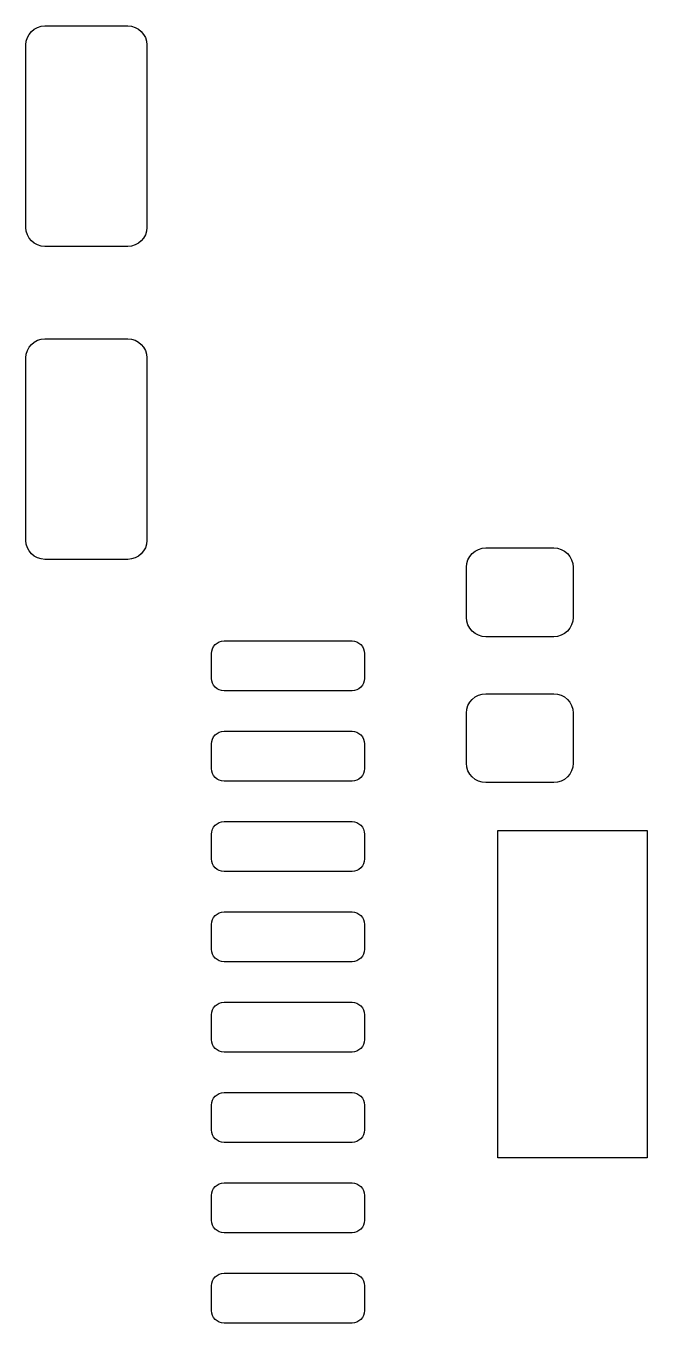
# Model space of a CAD drawing. Extents: x 5.41 to 6.98, y -4.4 to -2.82.
# Drawn here: x 6.627 to 6.97, y -3.624 to -2.906 of the extents above; entities that cross this region are included whole.
import ezdxf

# ---------------------------------------------------------------- set-up
doc = ezdxf.new("R2010")
doc.units = 0
doc.header["$MEASUREMENT"] = 0
doc.layers.add('BLACK', color=7, linetype='CONTINUOUS')

msp = doc.modelspace()

# ---------------------------------------------------------------- linework, layer by layer
at = {"layer": 'BLACK', "linetype": 'CONTINUOUS'}
for p, q in [((6.6296, -2.90881), (6.63118, -2.90751)), ((6.63118, -2.90751), (6.63299, -2.90654)), ((6.63299, -2.90654), (6.63495, -2.90595)), ((6.63495, -2.90595), (6.63699, -2.90575)), ((6.63699, -2.90575), (6.68301, -2.90575)), ((6.68301, -2.90575), (6.68505, -2.90595)), ((6.68505, -2.90595), (6.68701, -2.90654)), ((6.68701, -2.90654), (6.68882, -2.90751)), ((6.68882, -2.90751), (6.6904, -2.90881)), ((6.62654, -2.91621), (6.62674, -2.91417)), ((6.62674, -2.91417), (6.62733, -2.9122)), ((6.62733, -2.9122), (6.6283, -2.9104)), ((6.6283, -2.9104), (6.6296, -2.90881)), ((6.6904, -2.90881), (6.6917, -2.9104)), ((6.6917, -2.9104), (6.69267, -2.9122)), ((6.69267, -2.9122), (6.69326, -2.91417)), ((6.69326, -2.91417), (6.69346, -2.91621)), ((6.62654, -3.01734), (6.62654, -2.91621)), ((6.69346, -2.91621), (6.69346, -3.01734)), ((6.62674, -3.01938), (6.62654, -3.01734)), ((6.62733, -3.02134), (6.62674, -3.01938)), ((6.6283, -3.02315), (6.62733, -3.02134)), ((6.69267, -3.02134), (6.6917, -3.02315)), ((6.69326, -3.01938), (6.69267, -3.02134)), ((6.69346, -3.01734), (6.69326, -3.01938)), ((6.6296, -3.02473), (6.6283, -3.02315)), ((6.63118, -3.02603), (6.6296, -3.02473)), ((6.63299, -3.027), (6.63118, -3.02603)), ((6.63495, -3.02759), (6.63299, -3.027)), ((6.63699, -3.0278), (6.63495, -3.02759)), ((6.68301, -3.0278), (6.63699, -3.0278)), ((6.68505, -3.02759), (6.68301, -3.0278)), ((6.68701, -3.027), (6.68505, -3.02759)), ((6.68882, -3.02603), (6.68701, -3.027)), ((6.6904, -3.02473), (6.68882, -3.02603)), ((6.6917, -3.02315), (6.6904, -3.02473)), ((6.63118, -3.08074), (6.63299, -3.07977)), ((6.63299, -3.07977), (6.63495, -3.07918)), ((6.63495, -3.07918), (6.63699, -3.07898)), ((6.63699, -3.07898), (6.68301, -3.07898)), ((6.68301, -3.07898), (6.68505, -3.07918)), ((6.68505, -3.07918), (6.68701, -3.07977)), ((6.68701, -3.07977), (6.68882, -3.08074)), ((6.62654, -3.08943), (6.62674, -3.08739)), ((6.62674, -3.08739), (6.62733, -3.08543)), ((6.62733, -3.08543), (6.6283, -3.08362)), ((6.6283, -3.08362), (6.6296, -3.08204)), ((6.6296, -3.08204), (6.63118, -3.08074)), ((6.68882, -3.08074), (6.6904, -3.08204)), ((6.6904, -3.08204), (6.6917, -3.08362)), ((6.6917, -3.08362), (6.69267, -3.08543)), ((6.69267, -3.08543), (6.69326, -3.08739)), ((6.69326, -3.08739), (6.69346, -3.08943)), ((6.62654, -3.19057), (6.62654, -3.08943)), ((6.69346, -3.08943), (6.69346, -3.19057)), ((6.62674, -3.19261), (6.62654, -3.19057)), ((6.62733, -3.19457), (6.62674, -3.19261)), ((6.6283, -3.19638), (6.62733, -3.19457)), ((6.69267, -3.19457), (6.6917, -3.19638)), ((6.69326, -3.19261), (6.69267, -3.19457)), ((6.69346, -3.19057), (6.69326, -3.19261)), ((6.87708, -3.1955), (6.87908, -3.19489)), ((6.87908, -3.19489), (6.88117, -3.19469)), ((6.88117, -3.19469), (6.91883, -3.19469)), ((6.91883, -3.19469), (6.92092, -3.19489)), ((6.92092, -3.19489), (6.92292, -3.1955)), ((6.6296, -3.19796), (6.6283, -3.19638)), ((6.63118, -3.19926), (6.6296, -3.19796)), ((6.63299, -3.20023), (6.63118, -3.19926)), ((6.63495, -3.20082), (6.63299, -3.20023)), ((6.63699, -3.20102), (6.63495, -3.20082)), ((6.68301, -3.20102), (6.63699, -3.20102)), ((6.68505, -3.20082), (6.68301, -3.20102)), ((6.68701, -3.20023), (6.68505, -3.20082)), ((6.68882, -3.19926), (6.68701, -3.20023)), ((6.6904, -3.19796), (6.68882, -3.19926)), ((6.6917, -3.19638), (6.6904, -3.19796)), ((6.87068, -3.2033), (6.87129, -3.20129)), ((6.87129, -3.20129), (6.87228, -3.19944)), ((6.87228, -3.19944), (6.87361, -3.19782)), ((6.87361, -3.19782), (6.87523, -3.19649)), ((6.87523, -3.19649), (6.87708, -3.1955)), ((6.92292, -3.1955), (6.92477, -3.19649)), ((6.92477, -3.19649), (6.92639, -3.19782)), ((6.92639, -3.19782), (6.92772, -3.19944)), ((6.92772, -3.19944), (6.92871, -3.20129)), ((6.92871, -3.20129), (6.92932, -3.2033)), ((6.87047, -3.20538), (6.87068, -3.2033)), ((6.87047, -3.2332), (6.87047, -3.20538)), ((6.92932, -3.2033), (6.92953, -3.20538)), ((6.92953, -3.20538), (6.92953, -3.2332)), ((6.87068, -3.23529), (6.87047, -3.2332)), ((6.87129, -3.23729), (6.87068, -3.23529)), ((6.87228, -3.23914), (6.87129, -3.23729)), ((6.92871, -3.23729), (6.92772, -3.23914)), ((6.92932, -3.23529), (6.92871, -3.23729)), ((6.92953, -3.2332), (6.92932, -3.23529)), ((6.87361, -3.24076), (6.87228, -3.23914)), ((6.87523, -3.24209), (6.87361, -3.24076)), ((6.87708, -3.24308), (6.87523, -3.24209)), ((6.87908, -3.24369), (6.87708, -3.24308)), ((6.88117, -3.2439), (6.87908, -3.24369)), ((6.91883, -3.2439), (6.88117, -3.2439)), ((6.92092, -3.24369), (6.91883, -3.2439)), ((6.92292, -3.24308), (6.92092, -3.24369)), ((6.92477, -3.24209), (6.92292, -3.24308)), ((6.92639, -3.24076), (6.92477, -3.24209)), ((6.92772, -3.23914), (6.92639, -3.24076)), ((6.72933, -3.25311), (6.72946, -3.25177)), ((6.72946, -3.25177), (6.72986, -3.25047)), ((6.72986, -3.25047), (6.73049, -3.24928)), ((6.73049, -3.24928), (6.73135, -3.24824)), ((6.73135, -3.24824), (6.73239, -3.24738)), ((6.73239, -3.24738), (6.73358, -3.24674)), ((6.73358, -3.24674), (6.73488, -3.24635)), ((6.73488, -3.24635), (6.73622, -3.24622)), ((6.73622, -3.24622), (6.80709, -3.24622)), ((6.80709, -3.24622), (6.80843, -3.24635)), ((6.80843, -3.24635), (6.80972, -3.24674)), ((6.80972, -3.24674), (6.81091, -3.24738)), ((6.81091, -3.24738), (6.81196, -3.24824)), ((6.81196, -3.24824), (6.81282, -3.24928)), ((6.81282, -3.24928), (6.81345, -3.25047)), ((6.81345, -3.25047), (6.81384, -3.25177)), ((6.81384, -3.25177), (6.81398, -3.25311)), ((6.72933, -3.26689), (6.72933, -3.25311)), ((6.81398, -3.25311), (6.81398, -3.26689)), ((6.72946, -3.26823), (6.72933, -3.26689)), ((6.81398, -3.26689), (6.81384, -3.26823)), ((6.72986, -3.26953), (6.72946, -3.26823)), ((6.73049, -3.27072), (6.72986, -3.26953)), ((6.73135, -3.27176), (6.73049, -3.27072)), ((6.73239, -3.27262), (6.73135, -3.27176)), ((6.73358, -3.27326), (6.73239, -3.27262)), ((6.73488, -3.27365), (6.73358, -3.27326)), ((6.73622, -3.27378), (6.73488, -3.27365)), ((6.80709, -3.27378), (6.73622, -3.27378)), ((6.80843, -3.27365), (6.80709, -3.27378)), ((6.80972, -3.27326), (6.80843, -3.27365)), ((6.81091, -3.27262), (6.80972, -3.27326)), ((6.81196, -3.27176), (6.81091, -3.27262)), ((6.81282, -3.27072), (6.81196, -3.27176)), ((6.81345, -3.26953), (6.81282, -3.27072)), ((6.81384, -3.26823), (6.81345, -3.26953)), ((6.87129, -3.282), (6.87228, -3.28015)), ((6.87228, -3.28015), (6.87361, -3.27853)), ((6.87361, -3.27853), (6.87523, -3.2772)), ((6.87523, -3.2772), (6.87708, -3.27621)), ((6.87708, -3.27621), (6.87908, -3.2756)), ((6.87908, -3.2756), (6.88117, -3.27539)), ((6.88117, -3.27539), (6.91883, -3.27539)), ((6.91883, -3.27539), (6.92092, -3.2756)), ((6.92092, -3.2756), (6.92292, -3.27621)), ((6.92292, -3.27621), (6.92477, -3.2772)), ((6.92477, -3.2772), (6.92639, -3.27853)), ((6.92639, -3.27853), (6.92772, -3.28015)), ((6.92772, -3.28015), (6.92871, -3.282)), ((6.87047, -3.28609), (6.87068, -3.284)), ((6.87047, -3.31391), (6.87047, -3.28609)), ((6.87068, -3.284), (6.87129, -3.282)), ((6.92871, -3.282), (6.92932, -3.284)), ((6.92932, -3.284), (6.92953, -3.28609)), ((6.92953, -3.28609), (6.92953, -3.31391)), ((6.72933, -3.30311), (6.72946, -3.30177)), ((6.72946, -3.30177), (6.72986, -3.30047)), ((6.72986, -3.30047), (6.73049, -3.29928)), ((6.73049, -3.29928), (6.73135, -3.29824)), ((6.73135, -3.29824), (6.73239, -3.29738)), ((6.73239, -3.29738), (6.73358, -3.29674)), ((6.73358, -3.29674), (6.73488, -3.29635)), ((6.73488, -3.29635), (6.73622, -3.29622)), ((6.73622, -3.29622), (6.80709, -3.29622)), ((6.80709, -3.29622), (6.80843, -3.29635)), ((6.80843, -3.29635), (6.80972, -3.29674)), ((6.80972, -3.29674), (6.81091, -3.29738)), ((6.81091, -3.29738), (6.81196, -3.29824)), ((6.81196, -3.29824), (6.81282, -3.29928)), ((6.81282, -3.29928), (6.81345, -3.30047)), ((6.81345, -3.30047), (6.81384, -3.30177)), ((6.81384, -3.30177), (6.81398, -3.30311)), ((6.72933, -3.31689), (6.72933, -3.30311)), ((6.81398, -3.30311), (6.81398, -3.31689)), ((6.72946, -3.31823), (6.72933, -3.31689)), ((6.81398, -3.31689), (6.81384, -3.31823)), ((6.87068, -3.316), (6.87047, -3.31391)), ((6.87129, -3.318), (6.87068, -3.316)), ((6.92932, -3.316), (6.92871, -3.318)), ((6.92953, -3.31391), (6.92932, -3.316)), ((6.72986, -3.31953), (6.72946, -3.31823)), ((6.73049, -3.32072), (6.72986, -3.31953)), ((6.73135, -3.32176), (6.73049, -3.32072)), ((6.73239, -3.32262), (6.73135, -3.32176)), ((6.73358, -3.32326), (6.73239, -3.32262)), ((6.73488, -3.32365), (6.73358, -3.32326)), ((6.73622, -3.32378), (6.73488, -3.32365)), ((6.80709, -3.32378), (6.73622, -3.32378)), ((6.80843, -3.32365), (6.80709, -3.32378)), ((6.80972, -3.32326), (6.80843, -3.32365)), ((6.81091, -3.32262), (6.80972, -3.32326)), ((6.81196, -3.32176), (6.81091, -3.32262)), ((6.81282, -3.32072), (6.81196, -3.32176)), ((6.81345, -3.31953), (6.81282, -3.32072)), ((6.81384, -3.31823), (6.81345, -3.31953)), ((6.87228, -3.31985), (6.87129, -3.318)), ((6.87361, -3.32147), (6.87228, -3.31985)), ((6.87523, -3.3228), (6.87361, -3.32147)), ((6.87708, -3.32379), (6.87523, -3.3228)), ((6.87908, -3.3244), (6.87708, -3.32379)), ((6.88117, -3.32461), (6.87908, -3.3244)), ((6.92092, -3.3244), (6.91883, -3.32461)), ((6.92292, -3.32379), (6.92092, -3.3244)), ((6.92477, -3.3228), (6.92292, -3.32379)), ((6.92639, -3.32147), (6.92477, -3.3228)), ((6.92772, -3.31985), (6.92639, -3.32147)), ((6.92871, -3.318), (6.92772, -3.31985)), ((6.91883, -3.32461), (6.88117, -3.32461)), ((6.72933, -3.35311), (6.72946, -3.35177)), ((6.72933, -3.36689), (6.72933, -3.35311)), ((6.72946, -3.35177), (6.72986, -3.35047)), ((6.72986, -3.35047), (6.73049, -3.34928)), ((6.73049, -3.34928), (6.73135, -3.34824)), ((6.73135, -3.34824), (6.73239, -3.34738)), ((6.73239, -3.34738), (6.73358, -3.34674)), ((6.73358, -3.34674), (6.73488, -3.34635)), ((6.73488, -3.34635), (6.73622, -3.34622)), ((6.73622, -3.34622), (6.80709, -3.34622)), ((6.80709, -3.34622), (6.80843, -3.34635)), ((6.80843, -3.34635), (6.80972, -3.34674)), ((6.80972, -3.34674), (6.81091, -3.34738)), ((6.81091, -3.34738), (6.81196, -3.34824)), ((6.81196, -3.34824), (6.81282, -3.34928)), ((6.81282, -3.34928), (6.81345, -3.35047)), ((6.81345, -3.35047), (6.81384, -3.35177)), ((6.81384, -3.35177), (6.81398, -3.35311)), ((6.81398, -3.35311), (6.81398, -3.36689)), ((6.8878, -3.53228), (6.8878, -3.35118)), ((6.8878, -3.35118), (6.97047, -3.35118)), ((6.97047, -3.35118), (6.97047, -3.53228)), ((6.72946, -3.36823), (6.72933, -3.36689)), ((6.81398, -3.36689), (6.81384, -3.36823)), ((6.72986, -3.36953), (6.72946, -3.36823)), ((6.73049, -3.37072), (6.72986, -3.36953)), ((6.73135, -3.37176), (6.73049, -3.37072)), ((6.73239, -3.37262), (6.73135, -3.37176)), ((6.73358, -3.37326), (6.73239, -3.37262)), ((6.73488, -3.37365), (6.73358, -3.37326)), ((6.73622, -3.37378), (6.73488, -3.37365)), ((6.80709, -3.37378), (6.73622, -3.37378)), ((6.80843, -3.37365), (6.80709, -3.37378)), ((6.80972, -3.37326), (6.80843, -3.37365)), ((6.81091, -3.37262), (6.80972, -3.37326)), ((6.81196, -3.37176), (6.81091, -3.37262)), ((6.81282, -3.37072), (6.81196, -3.37176)), ((6.81345, -3.36953), (6.81282, -3.37072)), ((6.81384, -3.36823), (6.81345, -3.36953)), ((6.73488, -3.39635), (6.73622, -3.39622)), ((6.73622, -3.39622), (6.80709, -3.39622)), ((6.80709, -3.39622), (6.80843, -3.39635)), ((6.72933, -3.40311), (6.72946, -3.40177)), ((6.72933, -3.41689), (6.72933, -3.40311)), ((6.72946, -3.40177), (6.72986, -3.40047)), ((6.72986, -3.40047), (6.73049, -3.39928)), ((6.73049, -3.39928), (6.73135, -3.39824)), ((6.73135, -3.39824), (6.73239, -3.39738)), ((6.73239, -3.39738), (6.73358, -3.39674)), ((6.73358, -3.39674), (6.73488, -3.39635)), ((6.80843, -3.39635), (6.80972, -3.39674)), ((6.80972, -3.39674), (6.81091, -3.39738)), ((6.81091, -3.39738), (6.81196, -3.39824)), ((6.81196, -3.39824), (6.81282, -3.39928)), ((6.81282, -3.39928), (6.81345, -3.40047)), ((6.81345, -3.40047), (6.81384, -3.40177)), ((6.81384, -3.40177), (6.81398, -3.40311)), ((6.81398, -3.40311), (6.81398, -3.41689)), ((6.72946, -3.41823), (6.72933, -3.41689)), ((6.81398, -3.41689), (6.81384, -3.41823)), ((6.72986, -3.41953), (6.72946, -3.41823)), ((6.73049, -3.42072), (6.72986, -3.41953)), ((6.73135, -3.42176), (6.73049, -3.42072)), ((6.73239, -3.42262), (6.73135, -3.42176)), ((6.73358, -3.42326), (6.73239, -3.42262)), ((6.73488, -3.42365), (6.73358, -3.42326)), ((6.73622, -3.42378), (6.73488, -3.42365)), ((6.80709, -3.42378), (6.73622, -3.42378)), ((6.80843, -3.42365), (6.80709, -3.42378)), ((6.80972, -3.42326), (6.80843, -3.42365)), ((6.81091, -3.42262), (6.80972, -3.42326)), ((6.81196, -3.42176), (6.81091, -3.42262)), ((6.81282, -3.42072), (6.81196, -3.42176)), ((6.81345, -3.41953), (6.81282, -3.42072)), ((6.81384, -3.41823), (6.81345, -3.41953)), ((6.73358, -3.44674), (6.73488, -3.44635)), ((6.73488, -3.44635), (6.73622, -3.44622)), ((6.73622, -3.44622), (6.80709, -3.44622)), ((6.80709, -3.44622), (6.80843, -3.44635)), ((6.80843, -3.44635), (6.80972, -3.44674)), ((6.72933, -3.45311), (6.72946, -3.45177)), ((6.72933, -3.46689), (6.72933, -3.45311)), ((6.72946, -3.45177), (6.72986, -3.45047)), ((6.72986, -3.45047), (6.73049, -3.44928)), ((6.73049, -3.44928), (6.73135, -3.44824)), ((6.73135, -3.44824), (6.73239, -3.44738)), ((6.73239, -3.44738), (6.73358, -3.44674)), ((6.80972, -3.44674), (6.81091, -3.44738)), ((6.81091, -3.44738), (6.81196, -3.44824)), ((6.81196, -3.44824), (6.81282, -3.44928)), ((6.81282, -3.44928), (6.81345, -3.45047)), ((6.81345, -3.45047), (6.81384, -3.45177)), ((6.81384, -3.45177), (6.81398, -3.45311)), ((6.81398, -3.45311), (6.81398, -3.46689)), ((6.72946, -3.46823), (6.72933, -3.46689)), ((6.81398, -3.46689), (6.81384, -3.46823)), ((6.72986, -3.46953), (6.72946, -3.46823)), ((6.73049, -3.47072), (6.72986, -3.46953)), ((6.73135, -3.47176), (6.73049, -3.47072)), ((6.73239, -3.47262), (6.73135, -3.47176)), ((6.73358, -3.47326), (6.73239, -3.47262)), ((6.73488, -3.47365), (6.73358, -3.47326)), ((6.73622, -3.47378), (6.73488, -3.47365)), ((6.80709, -3.47378), (6.73622, -3.47378)), ((6.80843, -3.47365), (6.80709, -3.47378)), ((6.80972, -3.47326), (6.80843, -3.47365)), ((6.81091, -3.47262), (6.80972, -3.47326)), ((6.81196, -3.47176), (6.81091, -3.47262)), ((6.81282, -3.47072), (6.81196, -3.47176)), ((6.81345, -3.46953), (6.81282, -3.47072)), ((6.81384, -3.46823), (6.81345, -3.46953)), ((6.73239, -3.49738), (6.73358, -3.49674)), ((6.73358, -3.49674), (6.73488, -3.49635)), ((6.73488, -3.49635), (6.73622, -3.49622)), ((6.73622, -3.49622), (6.80709, -3.49622)), ((6.80709, -3.49622), (6.80843, -3.49635)), ((6.80843, -3.49635), (6.80972, -3.49674)), ((6.80972, -3.49674), (6.81091, -3.49738)), ((6.72933, -3.50311), (6.72946, -3.50177)), ((6.72933, -3.51689), (6.72933, -3.50311)), ((6.72946, -3.50177), (6.72986, -3.50047)), ((6.72986, -3.50047), (6.73049, -3.49928)), ((6.73049, -3.49928), (6.73135, -3.49824)), ((6.73135, -3.49824), (6.73239, -3.49738)), ((6.81091, -3.49738), (6.81196, -3.49824)), ((6.81196, -3.49824), (6.81282, -3.49928)), ((6.81282, -3.49928), (6.81345, -3.50047)), ((6.81345, -3.50047), (6.81384, -3.50177)), ((6.81384, -3.50177), (6.81398, -3.50311)), ((6.81398, -3.50311), (6.81398, -3.51689)), ((6.72946, -3.51823), (6.72933, -3.51689)), ((6.72986, -3.51953), (6.72946, -3.51823)), ((6.81384, -3.51823), (6.81345, -3.51953)), ((6.81398, -3.51689), (6.81384, -3.51823)), ((6.73049, -3.52072), (6.72986, -3.51953)), ((6.73135, -3.52176), (6.73049, -3.52072)), ((6.73239, -3.52262), (6.73135, -3.52176)), ((6.73358, -3.52326), (6.73239, -3.52262)), ((6.73488, -3.52365), (6.73358, -3.52326)), ((6.73622, -3.52378), (6.73488, -3.52365)), ((6.80709, -3.52378), (6.73622, -3.52378)), ((6.80843, -3.52365), (6.80709, -3.52378)), ((6.80972, -3.52326), (6.80843, -3.52365)), ((6.81091, -3.52262), (6.80972, -3.52326)), ((6.81196, -3.52176), (6.81091, -3.52262)), ((6.81282, -3.52072), (6.81196, -3.52176)), ((6.81345, -3.51953), (6.81282, -3.52072)), ((6.97047, -3.53228), (6.8878, -3.53228)), ((6.73239, -3.54738), (6.73358, -3.54674)), ((6.73358, -3.54674), (6.73488, -3.54635)), ((6.73488, -3.54635), (6.73622, -3.54622)), ((6.73622, -3.54622), (6.80709, -3.54622)), ((6.80709, -3.54622), (6.80843, -3.54635)), ((6.80843, -3.54635), (6.80972, -3.54674)), ((6.80972, -3.54674), (6.81091, -3.54738)), ((6.72933, -3.55311), (6.72946, -3.55177)), ((6.72933, -3.56689), (6.72933, -3.55311)), ((6.72946, -3.55177), (6.72986, -3.55047)), ((6.72986, -3.55047), (6.73049, -3.54928)), ((6.73049, -3.54928), (6.73135, -3.54824)), ((6.73135, -3.54824), (6.73239, -3.54738)), ((6.81091, -3.54738), (6.81196, -3.54824)), ((6.81196, -3.54824), (6.81282, -3.54928)), ((6.81282, -3.54928), (6.81345, -3.55047)), ((6.81345, -3.55047), (6.81384, -3.55177)), ((6.81384, -3.55177), (6.81398, -3.55311)), ((6.81398, -3.55311), (6.81398, -3.56689)), ((6.72946, -3.56823), (6.72933, -3.56689)), ((6.72986, -3.56953), (6.72946, -3.56823)), ((6.81384, -3.56823), (6.81345, -3.56953)), ((6.81398, -3.56689), (6.81384, -3.56823)), ((6.73049, -3.57072), (6.72986, -3.56953)), ((6.73135, -3.57176), (6.73049, -3.57072)), ((6.73239, -3.57262), (6.73135, -3.57176)), ((6.73358, -3.57326), (6.73239, -3.57262)), ((6.73488, -3.57365), (6.73358, -3.57326)), ((6.73622, -3.57378), (6.73488, -3.57365)), ((6.80709, -3.57378), (6.73622, -3.57378)), ((6.80843, -3.57365), (6.80709, -3.57378)), ((6.80972, -3.57326), (6.80843, -3.57365)), ((6.81091, -3.57262), (6.80972, -3.57326)), ((6.81196, -3.57176), (6.81091, -3.57262)), ((6.81282, -3.57072), (6.81196, -3.57176)), ((6.81345, -3.56953), (6.81282, -3.57072)), ((6.73239, -3.59738), (6.73358, -3.59674)), ((6.73358, -3.59674), (6.73488, -3.59635)), ((6.73488, -3.59635), (6.73622, -3.59622)), ((6.73622, -3.59622), (6.80709, -3.59622)), ((6.80709, -3.59622), (6.80843, -3.59635)), ((6.80843, -3.59635), (6.80972, -3.59674)), ((6.80972, -3.59674), (6.81091, -3.59738)), ((6.72933, -3.60311), (6.72946, -3.60177)), ((6.72933, -3.61689), (6.72933, -3.60311)), ((6.72946, -3.60177), (6.72986, -3.60047)), ((6.72986, -3.60047), (6.73049, -3.59928)), ((6.73049, -3.59928), (6.73135, -3.59824)), ((6.73135, -3.59824), (6.73239, -3.59738)), ((6.81091, -3.59738), (6.81196, -3.59824)), ((6.81196, -3.59824), (6.81282, -3.59928)), ((6.81282, -3.59928), (6.81345, -3.60047)), ((6.81345, -3.60047), (6.81384, -3.60177)), ((6.81384, -3.60177), (6.81398, -3.60311)), ((6.81398, -3.60311), (6.81398, -3.61689)), ((6.72946, -3.61823), (6.72933, -3.61689)), ((6.72986, -3.61953), (6.72946, -3.61823)), ((6.81384, -3.61823), (6.81345, -3.61953)), ((6.81398, -3.61689), (6.81384, -3.61823)), ((6.73049, -3.62072), (6.72986, -3.61953)), ((6.73135, -3.62176), (6.73049, -3.62072)), ((6.73239, -3.62262), (6.73135, -3.62176)), ((6.73358, -3.62326), (6.73239, -3.62262)), ((6.73488, -3.62365), (6.73358, -3.62326)), ((6.73622, -3.62378), (6.73488, -3.62365)), ((6.80709, -3.62378), (6.73622, -3.62378)), ((6.80843, -3.62365), (6.80709, -3.62378)), ((6.80972, -3.62326), (6.80843, -3.62365)), ((6.81091, -3.62262), (6.80972, -3.62326)), ((6.81196, -3.62176), (6.81091, -3.62262)), ((6.81282, -3.62072), (6.81196, -3.62176)), ((6.81345, -3.61953), (6.81282, -3.62072))]:
    msp.add_line(p, q, dxfattribs=at)

doc.saveas('drawing.dxf')
